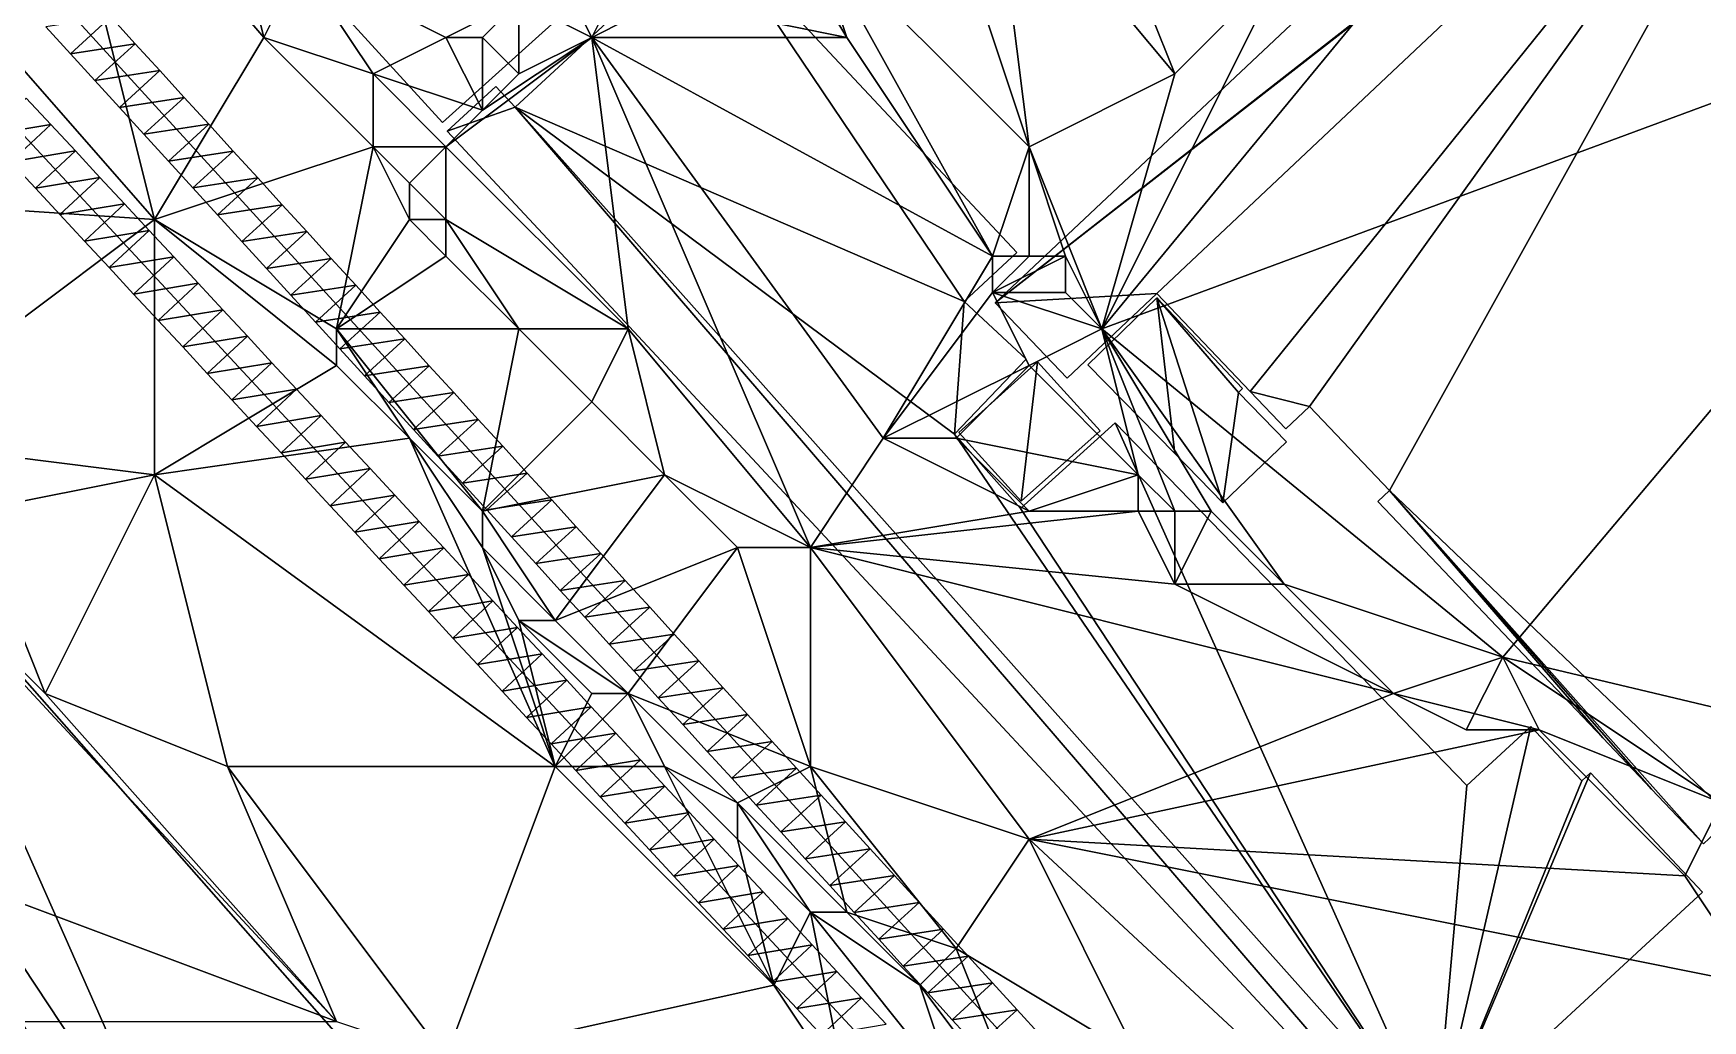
# Model space of a CAD drawing. Header units: metres. Extents: x -1103 to 901, y -902 to 905.
# Drawn here: x -576.6 to -485, y 490 to 544.2 of the extents above; entities that cross this region are included whole.
import ezdxf

# ---------------------------------------------------------------- set-up
doc = ezdxf.new("R2010")
doc.units = ezdxf.units.M
for name, color, linetype in [('OSM_BUILDING_FOOTPRINTS', 7, 'CONTINUOUS'), ('OSM_BUILDING_ROOFS', 1, 'CONTINUOUS'), ('OSM_BUILDING_WALLS', 8, 'CONTINUOUS'), ('OSM_ROAD_AXES', 2, 'CONTINUOUS'), ('OSM_ROAD_SURFACE', 9, 'CONTINUOUS'), ('OSM_TERRAIN', 3, 'CONTINUOUS')]:
    doc.layers.add(name, color=color, linetype=linetype)

msp = doc.modelspace()

# ---------------------------------------------------------------- linework, layer by layer
at = {"layer": 'OSM_BUILDING_FOOTPRINTS'}
for points in [[(-552.515, 597.835, 9.046), (-546.203, 590.923, 9.046), (-569.262, 570.121, 9.046), (-566.664, 567.268, 9.046), (-565.061, 568.717, 9.046), (-559.645, 562.789, 9.046), (-560.949, 561.606, 9.046), (-546.734, 546.057, 9.046), (-554.195, 539.333, 9.046), (-582.747, 570.574, 9.046), (-552.515, 597.835, 9.046)], [(-491.707, 472.095, 7.636), (-553.93, 538.847, 7.636), (-551.266, 541.313, 7.636), (-550.204, 540.174, 7.636), (-539.449, 550.116, 7.636), (-522.669, 532.189, 7.636), (-525.565, 529.502, 7.636), (-522.161, 526.35, 7.636), (-526.096, 522.236, 7.636), (-522.459, 518.155, 7.636), (-517.264, 522.845, 7.636), (-497.964, 502.95, 7.636), (-494.46, 506.19, 7.636), (-491.663, 503.204, 7.636), (-491.177, 503.646, 7.636), (-485.042, 497.099, 7.636), (-499.688, 483.563, 7.636), (-498.969, 482.789, 7.636), (-497.886, 483.784, 7.636), (-489.154, 474.451, 7.636), (-491.707, 472.095, 7.636)], [(-518.778, 526.029, 7.192), (-514.987, 529.701, 7.192), (-510.278, 524.725, 7.192), (-510.499, 524.514, 7.192), (-507.868, 521.816, 7.192), (-511.361, 518.454, 7.192), (-513.992, 521.164, 7.192), (-518.778, 526.029, 7.192)], [(-525.853, 522.325, 8.039), (-521.531, 526.195, 8.039), (-518.093, 522.413, 8.039), (-522.426, 518.543, 8.039), (-525.853, 522.325, 8.039)], [(-590.595, 513.245, 13.005), (-585.223, 517.923, 13.005), (-554.758, 483.364, 13.005), (-567.039, 472.691, 13.005), (-570.786, 476.938, 13.005), (-568.122, 479.261, 13.005), (-576.755, 489.048, 13.005), (-579.32, 486.825, 13.005), (-585.72, 494.09, 13.005), (-597.282, 507.195, 13.005), (-595.436, 508.81, 13.005), (-597.36, 510.988, 13.005), (-592.397, 515.302, 13.005), (-590.595, 513.245, 13.005)]]:
    msp.add_polyline3d(points, close=True, dxfattribs=at)
msp.add_polyline3d([(-484.975, 499.754, 6.58), (-487.827, 502.751, 6.58), (-490.502, 505.56, 6.58), (-502.861, 518.532, 6.58), (-502.22, 519.14, 6.58), (-506.608, 523.74, 6.58), (-507.901, 522.513, 6.58), (-509.858, 524.57, 6.58), (-514.976, 529.944, 6.58), (-519.906, 525.3, 6.58), (-523.852, 529.436, 6.58), (-478.808, 571.792, 6.58)], dxfattribs=at)
at = {"layer": 'OSM_BUILDING_ROOFS'}
for points in [[(-474.917, 567.7, 11.78), (-478.808, 571.792, 11.78), (-523.852, 529.436, 11.78)], [(-582.747, 570.574, 20.646), (-554.195, 539.333, 20.646), (-546.734, 546.057, 20.646)], [(-475.602, 567.059, 11.78), (-474.917, 567.7, 11.78), (-523.852, 529.436, 11.78)], [(-475.602, 567.059, 11.78), (-523.852, 529.436, 11.78), (-514.976, 529.944, 11.78)], [(-475.602, 567.059, 11.78), (-514.976, 529.944, 11.78), (-509.858, 524.57, 11.78)], [(-475.602, 567.059, 11.78), (-509.858, 524.57, 11.78), (-506.608, 523.74, 11.78)], [(-475.602, 567.059, 11.78), (-506.608, 523.74, 11.78), (-502.22, 519.14, 11.78)], [(-475.602, 567.059, 11.78), (-502.22, 519.14, 11.78), (-483.417, 501.213, 11.78)], [(-525.565, 529.502, 19.236), (-539.449, 550.116, 19.236), (-550.204, 540.174, 19.236)], [(-525.565, 529.502, 19.236), (-522.669, 532.189, 19.236), (-539.449, 550.116, 19.236)], [(-550.204, 540.174, 19.236), (-551.266, 541.313, 19.236), (-553.93, 538.847, 19.236)], [(-550.204, 540.174, 19.236), (-553.93, 538.847, 19.236), (-491.707, 472.095, 19.236)], [(-550.204, 540.174, 19.236), (-491.707, 472.095, 19.236), (-499.688, 483.563, 19.236)], [(-550.204, 540.174, 19.236), (-499.688, 483.563, 19.236), (-526.096, 522.236, 19.236)], [(-550.204, 540.174, 19.236), (-526.096, 522.236, 19.236), (-525.565, 529.502, 19.236)], [(-523.852, 529.436, 11.78), (-519.906, 525.3, 11.78), (-514.976, 529.944, 11.78)], [(-514.987, 529.701, 17.192), (-518.778, 526.029, 17.192), (-513.992, 521.164, 17.192)], [(-514.987, 529.701, 17.192), (-513.992, 521.164, 17.192), (-511.361, 518.454, 17.192)], [(-510.499, 524.514, 17.192), (-510.278, 524.725, 17.192), (-514.987, 529.701, 17.192)], [(-510.499, 524.514, 17.192), (-514.987, 529.701, 17.192), (-511.361, 518.454, 17.192)], [(-526.096, 522.236, 19.236), (-522.161, 526.35, 19.236), (-525.565, 529.502, 19.236)], [(-521.531, 526.195, 18.039), (-525.853, 522.325, 18.039), (-522.426, 518.543, 18.039)], [(-521.531, 526.195, 18.039), (-522.426, 518.543, 18.039), (-518.093, 522.413, 18.039)], [(-511.361, 518.454, 17.192), (-507.868, 521.816, 17.192), (-510.499, 524.514, 17.192)], [(-509.858, 524.57, 11.78), (-507.901, 522.513, 11.78), (-506.608, 523.74, 11.78)], [(-499.688, 483.563, 19.236), (-522.459, 518.155, 19.236), (-526.096, 522.236, 19.236)], [(-499.688, 483.563, 19.236), (-517.264, 522.845, 19.236), (-522.459, 518.155, 19.236)], [(-499.688, 483.563, 19.236), (-497.964, 502.95, 19.236), (-517.264, 522.845, 19.236)], [(-502.22, 519.14, 11.78), (-502.861, 518.532, 11.78), (-490.502, 505.56, 11.78)], [(-502.22, 519.14, 11.78), (-490.502, 505.56, 11.78), (-487.827, 502.751, 11.78)], [(-502.22, 519.14, 11.78), (-487.827, 502.751, 11.78), (-484.975, 499.754, 11.78)], [(-502.22, 519.14, 11.78), (-484.975, 499.754, 11.78), (-483.417, 501.213, 11.78)], [(-568.122, 479.261, 27.805), (-585.223, 517.923, 27.805), (-590.595, 513.245, 27.805)], [(-568.122, 479.261, 27.805), (-554.758, 483.364, 27.805), (-585.223, 517.923, 27.805)], [(-590.595, 513.245, 27.805), (-576.755, 489.048, 27.805), (-568.122, 479.261, 27.805)], [(-499.688, 483.563, 19.236), (-491.663, 503.204, 19.236), (-494.46, 506.19, 19.236)], [(-499.688, 483.563, 19.236), (-494.46, 506.19, 19.236), (-497.964, 502.95, 19.236)], [(-499.688, 483.563, 19.236), (-485.042, 497.099, 19.236), (-491.177, 503.646, 19.236)], [(-499.688, 483.563, 19.236), (-491.177, 503.646, 19.236), (-491.663, 503.204, 19.236)]]:
    msp.add_3dface(points, dxfattribs=at)
at = {"layer": 'OSM_BUILDING_WALLS'}
for points in [[(-478.808, 571.792, 6.58), (-523.852, 529.436, 6.58), (-523.852, 529.436, 11.78)], [(-478.808, 571.792, 6.58), (-523.852, 529.436, 11.78), (-478.808, 571.792, 11.78)], [(-582.747, 570.574, 9.046), (-554.195, 539.333, 9.046), (-554.195, 539.333, 20.646)], [(-582.747, 570.574, 9.046), (-554.195, 539.333, 20.646), (-582.747, 570.574, 20.646)], [(-539.449, 550.116, 7.636), (-550.204, 540.174, 7.636), (-550.204, 540.174, 19.236)], [(-539.449, 550.116, 7.636), (-550.204, 540.174, 19.236), (-539.449, 550.116, 19.236)], [(-522.669, 532.189, 7.636), (-539.449, 550.116, 7.636), (-539.449, 550.116, 19.236)], [(-522.669, 532.189, 7.636), (-539.449, 550.116, 19.236), (-522.669, 532.189, 19.236)], [(-554.195, 539.333, 9.046), (-546.734, 546.057, 9.046), (-546.734, 546.057, 20.646)], [(-554.195, 539.333, 9.046), (-546.734, 546.057, 20.646), (-554.195, 539.333, 20.646)], [(-551.266, 541.313, 7.636), (-553.93, 538.847, 7.636), (-553.93, 538.847, 19.236)], [(-551.266, 541.313, 7.636), (-553.93, 538.847, 19.236), (-551.266, 541.313, 19.236)], [(-550.204, 540.174, 7.636), (-551.266, 541.313, 7.636), (-551.266, 541.313, 19.236)], [(-550.204, 540.174, 7.636), (-551.266, 541.313, 19.236), (-550.204, 540.174, 19.236)], [(-553.93, 538.847, 7.636), (-491.707, 472.095, 7.636), (-491.707, 472.095, 19.236)], [(-553.93, 538.847, 7.636), (-491.707, 472.095, 19.236), (-553.93, 538.847, 19.236)], [(-525.565, 529.502, 7.636), (-522.669, 532.189, 7.636), (-522.669, 532.189, 19.236)], [(-525.565, 529.502, 7.636), (-522.669, 532.189, 19.236), (-525.565, 529.502, 19.236)], [(-519.906, 525.3, 6.58), (-514.976, 529.944, 6.58), (-514.976, 529.944, 11.78)], [(-519.906, 525.3, 6.58), (-514.976, 529.944, 11.78), (-519.906, 525.3, 11.78)], [(-514.987, 529.701, 7.192), (-518.778, 526.029, 7.192), (-518.778, 526.029, 17.192)], [(-514.987, 529.701, 7.192), (-518.778, 526.029, 17.192), (-514.987, 529.701, 17.192)], [(-510.278, 524.725, 7.192), (-514.987, 529.701, 7.192), (-514.987, 529.701, 17.192)], [(-510.278, 524.725, 7.192), (-514.987, 529.701, 17.192), (-510.278, 524.725, 17.192)], [(-514.976, 529.944, 6.58), (-509.858, 524.57, 6.58), (-509.858, 524.57, 11.78)], [(-514.976, 529.944, 6.58), (-509.858, 524.57, 11.78), (-514.976, 529.944, 11.78)], [(-522.161, 526.35, 7.636), (-525.565, 529.502, 7.636), (-525.565, 529.502, 19.236)], [(-522.161, 526.35, 7.636), (-525.565, 529.502, 19.236), (-522.161, 526.35, 19.236)], [(-523.852, 529.436, 6.58), (-519.906, 525.3, 6.58), (-519.906, 525.3, 11.78)], [(-523.852, 529.436, 6.58), (-519.906, 525.3, 11.78), (-523.852, 529.436, 11.78)], [(-526.096, 522.236, 7.636), (-522.161, 526.35, 7.636), (-522.161, 526.35, 19.236)], [(-526.096, 522.236, 7.636), (-522.161, 526.35, 19.236), (-526.096, 522.236, 19.236)], [(-521.531, 526.195, 8.039), (-525.853, 522.325, 8.039), (-525.853, 522.325, 18.039)], [(-521.531, 526.195, 8.039), (-525.853, 522.325, 18.039), (-521.531, 526.195, 18.039)], [(-518.093, 522.413, 8.039), (-521.531, 526.195, 8.039), (-521.531, 526.195, 18.039)], [(-518.093, 522.413, 8.039), (-521.531, 526.195, 18.039), (-518.093, 522.413, 18.039)], [(-518.778, 526.029, 7.192), (-513.992, 521.164, 7.192), (-513.992, 521.164, 17.192)], [(-518.778, 526.029, 7.192), (-513.992, 521.164, 17.192), (-518.778, 526.029, 17.192)], [(-510.499, 524.514, 7.192), (-510.278, 524.725, 7.192), (-510.278, 524.725, 17.192)], [(-510.499, 524.514, 7.192), (-510.278, 524.725, 17.192), (-510.499, 524.514, 17.192)], [(-507.868, 521.816, 7.192), (-510.499, 524.514, 7.192), (-510.499, 524.514, 17.192)], [(-507.868, 521.816, 7.192), (-510.499, 524.514, 17.192), (-507.868, 521.816, 17.192)], [(-509.858, 524.57, 6.58), (-507.901, 522.513, 6.58), (-507.901, 522.513, 11.78)], [(-509.858, 524.57, 6.58), (-507.901, 522.513, 11.78), (-509.858, 524.57, 11.78)], [(-507.901, 522.513, 6.58), (-506.608, 523.74, 6.58), (-506.608, 523.74, 11.78)], [(-507.901, 522.513, 6.58), (-506.608, 523.74, 11.78), (-507.901, 522.513, 11.78)], [(-506.608, 523.74, 6.58), (-502.22, 519.14, 6.58), (-502.22, 519.14, 11.78)], [(-506.608, 523.74, 6.58), (-502.22, 519.14, 11.78), (-506.608, 523.74, 11.78)], [(-522.459, 518.155, 7.636), (-526.096, 522.236, 7.636), (-526.096, 522.236, 19.236)], [(-522.459, 518.155, 7.636), (-526.096, 522.236, 19.236), (-522.459, 518.155, 19.236)], [(-525.853, 522.325, 8.039), (-522.426, 518.543, 8.039), (-522.426, 518.543, 18.039)], [(-525.853, 522.325, 8.039), (-522.426, 518.543, 18.039), (-525.853, 522.325, 18.039)], [(-517.264, 522.845, 7.636), (-522.459, 518.155, 7.636), (-522.459, 518.155, 19.236)], [(-517.264, 522.845, 7.636), (-522.459, 518.155, 19.236), (-517.264, 522.845, 19.236)], [(-522.426, 518.543, 8.039), (-518.093, 522.413, 8.039), (-518.093, 522.413, 18.039)], [(-522.426, 518.543, 8.039), (-518.093, 522.413, 18.039), (-522.426, 518.543, 18.039)], [(-497.964, 502.95, 7.636), (-517.264, 522.845, 7.636), (-517.264, 522.845, 19.236)], [(-497.964, 502.95, 7.636), (-517.264, 522.845, 19.236), (-497.964, 502.95, 19.236)], [(-511.361, 518.454, 7.192), (-507.868, 521.816, 7.192), (-507.868, 521.816, 17.192)], [(-511.361, 518.454, 7.192), (-507.868, 521.816, 17.192), (-511.361, 518.454, 17.192)], [(-513.992, 521.164, 7.192), (-511.361, 518.454, 7.192), (-511.361, 518.454, 17.192)], [(-513.992, 521.164, 7.192), (-511.361, 518.454, 17.192), (-513.992, 521.164, 17.192)], [(-502.22, 519.14, 6.58), (-502.861, 518.532, 6.58), (-502.861, 518.532, 11.78)], [(-502.22, 519.14, 6.58), (-502.861, 518.532, 11.78), (-502.22, 519.14, 11.78)], [(-554.758, 483.364, 13.005), (-585.223, 517.923, 13.005), (-585.223, 517.923, 27.805)], [(-554.758, 483.364, 13.005), (-585.223, 517.923, 27.805), (-554.758, 483.364, 27.805)], [(-502.861, 518.532, 6.58), (-490.502, 505.56, 6.58), (-490.502, 505.56, 11.78)], [(-502.861, 518.532, 6.58), (-490.502, 505.56, 11.78), (-502.861, 518.532, 11.78)], [(-494.46, 506.19, 7.636), (-497.964, 502.95, 7.636), (-497.964, 502.95, 19.236)], [(-494.46, 506.19, 7.636), (-497.964, 502.95, 19.236), (-494.46, 506.19, 19.236)], [(-491.663, 503.204, 7.636), (-494.46, 506.19, 7.636), (-494.46, 506.19, 19.236)], [(-491.663, 503.204, 7.636), (-494.46, 506.19, 19.236), (-491.663, 503.204, 19.236)], [(-490.502, 505.56, 6.58), (-487.827, 502.751, 6.58), (-487.827, 502.751, 11.78)], [(-490.502, 505.56, 6.58), (-487.827, 502.751, 11.78), (-490.502, 505.56, 11.78)], [(-491.177, 503.646, 7.636), (-491.663, 503.204, 7.636), (-491.663, 503.204, 19.236)], [(-491.177, 503.646, 7.636), (-491.663, 503.204, 19.236), (-491.177, 503.646, 19.236)], [(-485.042, 497.099, 7.636), (-491.177, 503.646, 7.636), (-491.177, 503.646, 19.236)], [(-485.042, 497.099, 7.636), (-491.177, 503.646, 19.236), (-485.042, 497.099, 19.236)], [(-487.827, 502.751, 6.58), (-484.975, 499.754, 6.58), (-484.975, 499.754, 11.78)], [(-487.827, 502.751, 6.58), (-484.975, 499.754, 11.78), (-487.827, 502.751, 11.78)], [(-499.688, 483.563, 7.636), (-485.042, 497.099, 7.636), (-485.042, 497.099, 19.236)], [(-499.688, 483.563, 7.636), (-485.042, 497.099, 19.236), (-499.688, 483.563, 19.236)]]:
    msp.add_3dface(points, dxfattribs=at)
at = {"layer": 'OSM_ROAD_AXES'}
for points in [[(-838.648, 834.494, 15.4), (-831.551, 826.731, 15.381), (-825.228, 819.797, 14.907), (-811.068, 804.292, 14.83), (-764.928, 753.786, 13.168), (-675.103, 655.385, 11.211), (-644.461, 622.208, 8.88), (-643.19, 620.439, 8.946), (-597.703, 570.619, 12.345), (-502.252, 466.079, 12.351), (-457.418, 416.977, 14.011), (-369.163, 320.322, 16.335), (-349.653, 307.45, 14.764)], [(-361.437, 301.467, 13.838), (-370.103, 315.434, 15.982), (-462.193, 414.766, 14.188), (-601.052, 564.337, 12.663), (-622.199, 587.24, 10.487), (-643.654, 610.475, 9.174), (-645.611, 612.908, 9.08), (-707.867, 679.725, 14.044), (-807.818, 787.328, 14.131), (-831.396, 812.951, 14.445), (-838.526, 820.648, 14.021)]]:
    msp.add_polyline3d(points, dxfattribs=at)
at = {"layer": 'OSM_ROAD_SURFACE'}
for points in [[(-575.956, 544.576, 13.658), (-574.612, 543.104, 13.697), (-572.397, 545.127, 13.562)], [(-574.612, 543.104, 13.697), (-571.052, 543.655, 13.622), (-572.397, 545.127, 13.562)], [(-574.612, 543.104, 13.697), (-573.268, 541.632, 13.735), (-571.052, 543.655, 13.622)], [(-573.268, 541.632, 13.735), (-569.708, 542.182, 13.683), (-571.052, 543.655, 13.622)], [(-573.268, 541.632, 13.735), (-571.923, 540.159, 13.773), (-569.708, 542.182, 13.683)], [(-571.923, 540.159, 13.773), (-568.363, 540.71, 13.743), (-569.708, 542.182, 13.683)], [(-575.686, 539.219, 13.883), (-577.034, 540.671, 13.844), (-579.233, 538.63, 13.922)], [(-571.923, 540.159, 13.773), (-570.579, 538.687, 13.825), (-568.363, 540.71, 13.743)], [(-570.579, 538.687, 13.825), (-567.019, 539.237, 13.804), (-568.363, 540.71, 13.743)], [(-575.686, 539.219, 13.883), (-579.233, 538.63, 13.922), (-577.885, 537.178, 13.96)], [(-574.338, 537.767, 13.921), (-575.686, 539.219, 13.883), (-577.885, 537.178, 13.96)], [(-570.579, 538.687, 13.825), (-569.235, 537.215, 13.886), (-567.019, 539.237, 13.804)], [(-569.235, 537.215, 13.886), (-565.675, 537.765, 13.76), (-567.019, 539.237, 13.804)], [(-574.338, 537.767, 13.921), (-577.885, 537.178, 13.96), (-576.537, 535.726, 13.999)], [(-572.99, 536.315, 13.96), (-574.338, 537.767, 13.921), (-576.537, 535.726, 13.999)], [(-569.235, 537.215, 13.886), (-567.89, 535.742, 13.893), (-565.675, 537.765, 13.76)], [(-567.89, 535.742, 13.893), (-564.33, 536.293, 13.708), (-565.675, 537.765, 13.76)], [(-572.99, 536.315, 13.96), (-576.537, 535.726, 13.999), (-575.189, 534.273, 14.036)], [(-571.642, 534.862, 13.998), (-572.99, 536.315, 13.96), (-575.189, 534.273, 14.036)], [(-567.89, 535.742, 13.893), (-566.546, 534.27, 13.838), (-564.33, 536.293, 13.708)], [(-566.546, 534.27, 13.838), (-562.986, 534.82, 13.651), (-564.33, 536.293, 13.708)], [(-571.642, 534.862, 13.998), (-575.189, 534.273, 14.036), (-573.84, 532.821, 14.043)], [(-570.294, 533.41, 14.022), (-571.642, 534.862, 13.998), (-573.84, 532.821, 14.043)], [(-566.546, 534.27, 13.838), (-565.201, 532.797, 13.779), (-562.986, 534.82, 13.651)], [(-565.201, 532.797, 13.779), (-561.642, 533.348, 13.593), (-562.986, 534.82, 13.651)], [(-570.294, 533.41, 14.022), (-573.84, 532.821, 14.043), (-572.492, 531.369, 14.048)], [(-568.946, 531.958, 13.967), (-570.294, 533.41, 14.022), (-572.492, 531.369, 14.048)], [(-565.201, 532.797, 13.779), (-563.857, 531.325, 13.721), (-561.642, 533.348, 13.593)], [(-563.857, 531.325, 13.721), (-560.297, 531.875, 13.535), (-561.642, 533.348, 13.593)], [(-568.946, 531.958, 13.967), (-572.492, 531.369, 14.048), (-571.144, 529.917, 14.049)], [(-567.597, 530.506, 13.897), (-568.946, 531.958, 13.967), (-571.144, 529.917, 14.049)], [(-563.857, 531.325, 13.721), (-562.513, 529.853, 13.663), (-560.297, 531.875, 13.535)], [(-562.513, 529.853, 13.663), (-558.953, 530.403, 13.483), (-560.297, 531.875, 13.535)], [(-567.597, 530.506, 13.897), (-571.144, 529.917, 14.049), (-569.796, 528.465, 14.039)], [(-566.249, 529.054, 13.827), (-567.597, 530.506, 13.897), (-569.796, 528.465, 14.039)], [(-562.513, 529.853, 13.663), (-561.168, 528.38, 13.591), (-558.953, 530.403, 13.483)], [(-561.168, 528.38, 13.591), (-557.608, 528.931, 13.413), (-558.953, 530.403, 13.483)], [(-566.249, 529.054, 13.827), (-569.796, 528.465, 14.039), (-568.448, 527.013, 13.969)], [(-564.901, 527.602, 13.757), (-566.249, 529.054, 13.827), (-568.448, 527.013, 13.969)], [(-561.168, 528.38, 13.591), (-559.824, 526.908, 13.507), (-557.608, 528.931, 13.413)], [(-559.824, 526.908, 13.507), (-556.264, 527.458, 13.32), (-557.608, 528.931, 13.413)], [(-564.901, 527.602, 13.757), (-568.448, 527.013, 13.969), (-567.1, 525.561, 13.899)], [(-563.553, 526.149, 13.687), (-564.901, 527.602, 13.757), (-567.1, 525.561, 13.899)], [(-559.824, 526.908, 13.507), (-558.479, 525.435, 13.431), (-556.264, 527.458, 13.32)], [(-558.479, 525.435, 13.431), (-554.92, 525.986, 13.229), (-556.264, 527.458, 13.32)], [(-563.553, 526.149, 13.687), (-567.1, 525.561, 13.899), (-565.752, 524.108, 13.829)], [(-562.205, 524.697, 13.617), (-563.553, 526.149, 13.687), (-565.752, 524.108, 13.829)], [(-558.479, 525.435, 13.431), (-557.135, 523.963, 13.348), (-554.92, 525.986, 13.229)], [(-557.135, 523.963, 13.348), (-553.575, 524.513, 13.138), (-554.92, 525.986, 13.229)], [(-562.205, 524.697, 13.617), (-565.752, 524.108, 13.829), (-564.403, 522.656, 13.758)], [(-560.857, 523.245, 13.546), (-562.205, 524.697, 13.617), (-564.403, 522.656, 13.758)], [(-557.135, 523.963, 13.348), (-555.791, 522.491, 13.257), (-553.575, 524.513, 13.138)], [(-555.791, 522.491, 13.257), (-552.231, 523.041, 13.048), (-553.575, 524.513, 13.138)], [(-560.857, 523.245, 13.546), (-564.403, 522.656, 13.758), (-563.055, 521.204, 13.687)], [(-559.509, 521.793, 13.475), (-560.857, 523.245, 13.546), (-563.055, 521.204, 13.687)], [(-555.791, 522.491, 13.257), (-554.446, 521.018, 13.167), (-552.231, 523.041, 13.048)], [(-554.446, 521.018, 13.167), (-550.887, 521.569, 12.947), (-552.231, 523.041, 13.048)], [(-559.509, 521.793, 13.475), (-563.055, 521.204, 13.687), (-561.707, 519.752, 13.599)], [(-558.16, 520.341, 13.387), (-559.509, 521.793, 13.475), (-561.707, 519.752, 13.599)], [(-554.446, 521.018, 13.167), (-553.102, 519.546, 13.076), (-550.887, 521.569, 12.947)], [(-553.102, 519.546, 13.076), (-549.542, 520.096, 12.815), (-550.887, 521.569, 12.947)], [(-558.16, 520.341, 13.387), (-561.707, 519.752, 13.599), (-560.359, 518.3, 13.508)], [(-556.812, 518.889, 13.296), (-558.16, 520.341, 13.387), (-560.359, 518.3, 13.508)], [(-553.102, 519.546, 13.076), (-551.758, 518.073, 12.979), (-549.542, 520.096, 12.815)], [(-551.758, 518.073, 12.979), (-548.198, 518.624, 12.673), (-549.542, 520.096, 12.815)], [(-556.812, 518.889, 13.296), (-560.359, 518.3, 13.508), (-559.011, 516.848, 13.416)], [(-555.464, 517.437, 13.205), (-556.812, 518.889, 13.296), (-559.011, 516.848, 13.416)], [(-551.758, 518.073, 12.979), (-550.413, 516.601, 12.86), (-548.198, 518.624, 12.673)], [(-550.413, 516.601, 12.86), (-546.853, 517.152, 12.555), (-548.198, 518.624, 12.673)], [(-555.464, 517.437, 13.205), (-559.011, 516.848, 13.416), (-557.663, 515.395, 13.325)], [(-554.116, 515.984, 13.114), (-555.464, 517.437, 13.205), (-557.663, 515.395, 13.325)], [(-550.413, 516.601, 12.86), (-549.069, 515.129, 12.742), (-546.853, 517.152, 12.555)], [(-549.069, 515.129, 12.742), (-545.509, 515.679, 12.437), (-546.853, 517.152, 12.555)], [(-554.116, 515.984, 13.114), (-557.663, 515.395, 13.325), (-556.314, 513.943, 13.234)], [(-552.768, 514.532, 13.023), (-554.116, 515.984, 13.114), (-556.314, 513.943, 13.234)], [(-549.069, 515.129, 12.742), (-547.724, 513.656, 12.624), (-545.509, 515.679, 12.437)], [(-547.724, 513.656, 12.624), (-544.165, 514.207, 12.292), (-545.509, 515.679, 12.437)], [(-552.768, 514.532, 13.023), (-556.314, 513.943, 13.234), (-554.966, 512.491, 13.143)], [(-551.42, 513.08, 13.036), (-552.768, 514.532, 13.023), (-554.966, 512.491, 13.143)], [(-547.724, 513.656, 12.624), (-546.38, 512.184, 12.489), (-544.165, 514.207, 12.292)], [(-546.38, 512.184, 12.489), (-542.82, 512.734, 12.148), (-544.165, 514.207, 12.292)], [(-551.42, 513.08, 13.036), (-554.966, 512.491, 13.143), (-553.618, 511.039, 13.052)], [(-550.071, 511.628, 13.033), (-551.42, 513.08, 13.036), (-553.618, 511.039, 13.052)], [(-546.38, 512.184, 12.489), (-545.036, 510.712, 12.347), (-542.82, 512.734, 12.148)], [(-545.036, 510.712, 12.347), (-541.476, 511.262, 12.008), (-542.82, 512.734, 12.148)], [(-550.071, 511.628, 13.033), (-553.618, 511.039, 13.052), (-552.27, 509.587, 12.961)], [(-548.723, 510.176, 12.924), (-550.071, 511.628, 13.033), (-552.27, 509.587, 12.961)], [(-545.036, 510.712, 12.347), (-543.691, 509.239, 12.205), (-541.476, 511.262, 12.008)], [(-543.691, 509.239, 12.205), (-540.131, 509.79, 11.92), (-541.476, 511.262, 12.008)], [(-548.723, 510.176, 12.924), (-552.27, 509.587, 12.961), (-550.922, 508.135, 12.87)], [(-547.375, 508.724, 12.799), (-548.723, 510.176, 12.924), (-550.922, 508.135, 12.87)], [(-543.691, 509.239, 12.205), (-542.347, 507.767, 12.103), (-540.131, 509.79, 11.92)], [(-542.347, 507.767, 12.103), (-538.787, 508.317, 11.831), (-540.131, 509.79, 11.92)], [(-547.375, 508.724, 12.799), (-550.922, 508.135, 12.87), (-549.574, 506.683, 12.779)], [(-546.027, 507.272, 12.612), (-547.375, 508.724, 12.799), (-549.574, 506.683, 12.779)], [(-542.347, 507.767, 12.103), (-541.003, 506.294, 11.991), (-538.787, 508.317, 11.831)], [(-541.003, 506.294, 11.991), (-537.443, 506.845, 11.743), (-538.787, 508.317, 11.831)], [(-546.027, 507.272, 12.612), (-549.574, 506.683, 12.779), (-548.226, 505.23, 12.722)], [(-544.679, 505.819, 12.384), (-546.027, 507.272, 12.612), (-548.226, 505.23, 12.722)], [(-541.003, 506.294, 11.991), (-539.658, 504.822, 11.858), (-537.443, 506.845, 11.743)], [(-539.658, 504.822, 11.858), (-536.098, 505.372, 11.654), (-537.443, 506.845, 11.743)], [(-544.679, 505.819, 12.384), (-548.226, 505.23, 12.722), (-546.877, 503.778, 12.603)], [(-543.331, 504.367, 12.391), (-544.679, 505.819, 12.384), (-546.877, 503.778, 12.603)], [(-539.658, 504.822, 11.858), (-538.314, 503.35, 11.725), (-536.098, 505.372, 11.654)], [(-538.314, 503.35, 11.725), (-534.754, 503.9, 11.547), (-536.098, 505.372, 11.654)], [(-543.331, 504.367, 12.391), (-546.877, 503.778, 12.603), (-545.529, 502.326, 12.516)], [(-541.983, 502.915, 12.329), (-543.331, 504.367, 12.391), (-545.529, 502.326, 12.516)], [(-538.314, 503.35, 11.725), (-536.969, 501.877, 11.611), (-534.754, 503.9, 11.547)], [(-536.969, 501.877, 11.611), (-533.41, 502.428, 11.476), (-534.754, 503.9, 11.547)], [(-541.983, 502.915, 12.329), (-545.529, 502.326, 12.516), (-544.181, 500.874, 12.43)], [(-540.634, 501.463, 12.24), (-541.983, 502.915, 12.329), (-544.181, 500.874, 12.43)], [(-536.969, 501.877, 11.611), (-535.625, 500.405, 11.54), (-533.41, 502.428, 11.476)], [(-535.625, 500.405, 11.54), (-532.065, 500.955, 11.446), (-533.41, 502.428, 11.476)], [(-540.634, 501.463, 12.24), (-544.181, 500.874, 12.43), (-542.833, 499.422, 12.343)], [(-539.286, 500.011, 12.141), (-540.634, 501.463, 12.24), (-542.833, 499.422, 12.343)], [(-535.625, 500.405, 11.54), (-534.281, 498.932, 11.469), (-532.065, 500.955, 11.446)], [(-534.281, 498.932, 11.469), (-530.721, 499.483, 11.415), (-532.065, 500.955, 11.446)], [(-539.286, 500.011, 12.141), (-542.833, 499.422, 12.343), (-541.485, 497.97, 12.257)], [(-537.938, 498.559, 12.043), (-539.286, 500.011, 12.141), (-541.485, 497.97, 12.257)], [(-534.281, 498.932, 11.469), (-532.936, 497.46, 11.399), (-530.721, 499.483, 11.415)], [(-532.936, 497.46, 11.399), (-529.376, 498.01, 11.385), (-530.721, 499.483, 11.415)], [(-537.938, 498.559, 12.043), (-541.485, 497.97, 12.257), (-540.137, 496.518, 12.17)], [(-536.59, 497.106, 11.961), (-537.938, 498.559, 12.043), (-540.137, 496.518, 12.17)], [(-532.936, 497.46, 11.399), (-531.592, 495.988, 11.345), (-529.376, 498.01, 11.385)], [(-531.592, 495.988, 11.345), (-528.032, 496.538, 11.354), (-529.376, 498.01, 11.385)], [(-536.59, 497.106, 11.961), (-540.137, 496.518, 12.17), (-538.789, 495.065, 12.084)], [(-535.242, 495.654, 11.887), (-536.59, 497.106, 11.961), (-538.789, 495.065, 12.084)], [(-535.242, 495.654, 11.887), (-538.789, 495.065, 12.084), (-537.44, 493.613, 11.997)], [(-533.894, 494.202, 11.841), (-535.242, 495.654, 11.887), (-537.44, 493.613, 11.997)], [(-531.592, 495.988, 11.345), (-530.248, 494.515, 11.328), (-528.032, 496.538, 11.354)], [(-530.248, 494.515, 11.328), (-526.688, 495.066, 11.31), (-528.032, 496.538, 11.354)], [(-530.248, 494.515, 11.328), (-528.903, 493.043, 11.313), (-526.688, 495.066, 11.31)], [(-528.903, 493.043, 11.313), (-525.343, 493.593, 11.282), (-526.688, 495.066, 11.31)], [(-533.894, 494.202, 11.841), (-537.44, 493.613, 11.997), (-536.092, 492.161, 11.911)], [(-532.545, 492.75, 11.832), (-533.894, 494.202, 11.841), (-536.092, 492.161, 11.911)], [(-528.903, 493.043, 11.313), (-527.559, 491.57, 11.311), (-525.343, 493.593, 11.282)], [(-527.559, 491.57, 11.311), (-523.999, 492.121, 11.262), (-525.343, 493.593, 11.282)], [(-532.545, 492.75, 11.832), (-536.092, 492.161, 11.911), (-534.744, 490.709, 11.889)], [(-531.197, 491.298, 11.825), (-532.545, 492.75, 11.832), (-534.744, 490.709, 11.889)], [(-527.559, 491.57, 11.311), (-526.214, 490.098, 11.337), (-523.999, 492.121, 11.262)], [(-526.214, 490.098, 11.337), (-522.655, 490.649, 11.242), (-523.999, 492.121, 11.262)], [(-531.197, 491.298, 11.825), (-534.744, 490.709, 11.889), (-533.396, 489.257, 11.873)], [(-529.849, 489.846, 11.818), (-531.197, 491.298, 11.825), (-533.396, 489.257, 11.873)], [(-526.214, 490.098, 11.337), (-524.87, 488.626, 11.363), (-522.655, 490.649, 11.242)], [(-524.87, 488.626, 11.363), (-521.31, 489.176, 11.223), (-522.655, 490.649, 11.242)]]:
    msp.add_3dface(points, dxfattribs=at)
at = {"layer": 'OSM_TERRAIN'}
for points in [[(-518, 528, 9.23), (-464, 548, 9.148), (-490, 562, 9.016)], [(-518, 528, 9.23), (-490, 562, 9.016), (-508, 548, 8.984)], [(-570, 534, 13.967), (-576, 558, 12.985), (-584, 550, 13.537)], [(-570, 534, 13.967), (-564, 544, 13.56), (-576, 558, 12.985)], [(-576, 558, 12.985), (-564, 544, 13.56), (-566, 552, 12.521)], [(-534, 550, 11.24), (-522, 538, 9.989), (-528, 556, 10.623)], [(-522, 538, 9.989), (-524, 554, 9.887), (-528, 556, 10.623)], [(-542, 546, 10.739), (-532, 544, 10.834), (-538, 554, 10.945)], [(-532, 544, 10.834), (-534, 550, 11.24), (-538, 554, 10.945)], [(-522, 538, 9.989), (-514, 542, 9.148), (-524, 554, 9.887)], [(-514, 542, 9.148), (-518, 552, 9.675), (-524, 554, 9.887)], [(-564, 544, 13.56), (-562, 548, 12.487), (-566, 552, 12.521)], [(-514, 542, 9.148), (-508, 548, 8.984), (-518, 552, 9.675)], [(-570, 534, 13.967), (-584, 550, 13.537), (-600, 536, 14.073)], [(-532, 544, 10.834), (-524, 532, 10.739), (-534, 550, 11.24)], [(-524, 532, 10.739), (-522, 538, 9.989), (-534, 550, 11.24)], [(-564, 544, 13.56), (-558, 542, 12.703), (-562, 548, 12.487)], [(-558, 542, 12.703), (-554, 544, 12.412), (-562, 548, 12.487)], [(-554, 544, 12.412), (-550, 546, 12.487), (-562, 548, 12.487)], [(-550, 546, 12.487), (-546, 544, 10.739), (-548, 548, 12.508)], [(-546, 544, 10.739), (-544, 548, 11.065), (-548, 548, 12.508)], [(-546, 544, 10.739), (-542, 546, 10.739), (-544, 548, 11.065)], [(-496, 510, 9.251), (-464, 548, 9.148), (-518, 528, 9.23)], [(-518, 528, 9.23), (-508, 548, 8.984), (-514, 542, 9.148)], [(-454, 500, 9.148), (-464, 548, 9.148), (-496, 510, 9.251)], [(-554, 544, 12.412), (-552, 544, 11.956), (-550, 546, 12.487)], [(-552, 544, 11.956), (-550, 542, 11.289), (-550, 546, 12.487)], [(-550, 542, 11.289), (-546, 544, 10.739), (-550, 546, 12.487)], [(-546, 544, 10.739), (-532, 544, 10.834), (-542, 546, 10.739)], [(-570, 534, 13.967), (-558, 538, 13.323), (-564, 544, 13.56)], [(-564, 544, 13.56), (-558, 538, 13.323), (-558, 542, 12.703)], [(-558, 542, 12.703), (-552, 540, 10.739), (-554, 544, 12.412)], [(-544, 528, 10.79), (-546, 544, 10.739), (-554, 538, 11.05)], [(-554, 538, 11.05), (-546, 544, 10.739), (-552, 540, 10.739)], [(-552, 540, 10.739), (-552, 544, 11.956), (-554, 544, 12.412)], [(-552, 540, 10.739), (-546, 544, 10.739), (-550, 542, 11.289)], [(-552, 540, 10.739), (-550, 542, 11.289), (-552, 544, 11.956)], [(-534, 516, 10.867), (-546, 544, 10.739), (-544, 528, 10.79)], [(-534, 516, 10.867), (-530, 522, 10.739), (-546, 544, 10.739)], [(-530, 522, 10.739), (-524, 532, 10.739), (-546, 544, 10.739)], [(-546, 544, 10.739), (-524, 532, 10.739), (-532, 544, 10.834)], [(-558, 538, 13.323), (-554, 538, 11.05), (-558, 542, 12.703)], [(-554, 538, 11.05), (-552, 540, 10.739), (-558, 542, 12.703)], [(-518, 528, 9.23), (-514, 542, 9.148), (-522, 538, 9.989)], [(-560, 528, 13.497), (-558, 538, 13.323), (-570, 534, 13.967)], [(-560, 528, 13.497), (-556, 534, 13.284), (-558, 538, 13.323)], [(-556, 534, 13.284), (-556, 536, 12.901), (-558, 538, 13.323)], [(-556, 536, 12.901), (-554, 538, 11.05), (-558, 538, 13.323)], [(-554, 534, 12.786), (-554, 538, 11.05), (-556, 536, 12.901)], [(-554, 534, 12.786), (-544, 528, 10.79), (-554, 538, 11.05)], [(-522, 532, 10.484), (-522, 538, 9.989), (-524, 532, 10.739)], [(-520, 532, 9.675), (-522, 538, 9.989), (-522, 532, 10.484)], [(-520, 532, 9.675), (-518, 528, 9.23), (-522, 538, 9.989)], [(-600, 536, 14.073), (-586, 522, 14.14), (-570, 534, 13.967)], [(-556, 534, 13.284), (-554, 534, 12.786), (-556, 536, 12.901)], [(-586, 522, 14.14), (-570, 520, 14.054), (-570, 534, 13.967)], [(-570, 520, 14.054), (-560, 526, 13.429), (-570, 534, 13.967)], [(-560, 526, 13.429), (-560, 528, 13.497), (-570, 534, 13.967)], [(-560, 528, 13.497), (-554, 532, 13.178), (-556, 534, 13.284)], [(-556, 534, 13.284), (-554, 532, 13.178), (-554, 534, 12.786)], [(-554, 532, 13.178), (-550, 528, 12.898), (-554, 534, 12.786)], [(-550, 528, 12.898), (-544, 528, 10.79), (-554, 534, 12.786)], [(-560, 528, 13.497), (-550, 528, 12.898), (-554, 532, 13.178)], [(-530, 522, 10.739), (-524, 530, 10.484), (-524, 532, 10.739)], [(-524, 530, 10.484), (-522, 532, 10.484), (-524, 532, 10.739)], [(-524, 530, 10.484), (-520, 530, 9.354), (-520, 532, 9.675)], [(-524, 530, 10.484), (-520, 532, 9.675), (-522, 532, 10.484)], [(-520, 530, 9.354), (-518, 528, 9.23), (-520, 532, 9.675)], [(-522, 526, 10.114), (-524, 530, 10.484), (-530, 522, 10.739)], [(-522, 526, 10.114), (-518, 528, 9.23), (-524, 530, 10.484)], [(-518, 528, 9.23), (-520, 530, 9.354), (-524, 530, 10.484)], [(-556, 522, 13.216), (-560, 528, 13.497), (-560, 526, 13.429)], [(-556, 522, 13.216), (-552, 518, 12.949), (-560, 528, 13.497)], [(-560, 528, 13.497), (-552, 518, 12.949), (-550, 528, 12.898)], [(-552, 518, 12.949), (-546, 524, 12.514), (-550, 528, 12.898)], [(-546, 524, 12.514), (-544, 528, 10.79), (-550, 528, 12.898)], [(-546, 524, 12.514), (-542, 520, 12.092), (-544, 528, 10.79)], [(-542, 520, 12.092), (-534, 516, 10.867), (-544, 528, 10.79)], [(-516, 520, 10.073), (-518, 528, 9.23), (-522, 526, 10.114)], [(-508, 514, 10.572), (-518, 528, 9.23), (-512, 518, 9.47)], [(-508, 514, 10.572), (-496, 510, 9.251), (-518, 528, 9.23)], [(-514, 518, 10.051), (-512, 518, 9.47), (-518, 528, 9.23)], [(-516, 520, 10.073), (-514, 518, 10.051), (-518, 528, 9.23)], [(-570, 520, 14.054), (-556, 522, 13.216), (-560, 526, 13.429)], [(-526, 522, 10.156), (-522, 526, 10.114), (-530, 522, 10.739)], [(-526, 522, 10.156), (-516, 520, 10.073), (-522, 526, 10.114)], [(-542, 520, 12.092), (-546, 524, 12.514), (-552, 518, 12.949)], [(-580, 518, 14.239), (-570, 520, 14.054), (-586, 522, 14.14)], [(-570, 520, 14.054), (-548, 504, 12.616), (-556, 522, 13.216)], [(-548, 504, 12.616), (-552, 516, 13.162), (-556, 522, 13.216)], [(-552, 516, 13.162), (-552, 518, 12.949), (-556, 522, 13.216)], [(-534, 516, 10.867), (-522, 518, 10.214), (-530, 522, 10.739)], [(-530, 522, 10.739), (-522, 518, 10.214), (-526, 522, 10.156)], [(-522, 518, 10.214), (-516, 520, 10.073), (-526, 522, 10.156)], [(-580, 518, 14.239), (-576, 508, 15.153), (-570, 520, 14.054)], [(-566, 504, 14.551), (-570, 520, 14.054), (-576, 508, 15.153)], [(-566, 504, 14.551), (-548, 504, 12.616), (-570, 520, 14.054)], [(-548, 512, 12.594), (-542, 520, 12.092), (-552, 518, 12.949)], [(-548, 512, 12.594), (-538, 516, 11.657), (-542, 520, 12.092)], [(-538, 516, 11.657), (-534, 516, 10.867), (-542, 520, 12.092)], [(-522, 518, 10.214), (-516, 518, 10.602), (-516, 520, 10.073)], [(-516, 518, 10.602), (-514, 518, 10.051), (-516, 520, 10.073)], [(-592, 502, 15.174), (-560, 490, 15.113), (-586, 518, 15.037)], [(-560, 490, 15.113), (-576, 508, 15.153), (-586, 518, 15.037)], [(-586, 518, 15.037), (-576, 508, 15.153), (-580, 518, 14.239)], [(-552, 516, 13.162), (-548, 512, 12.594), (-552, 518, 12.949)], [(-534, 516, 10.867), (-516, 518, 10.602), (-522, 518, 10.214)], [(-534, 516, 10.867), (-514, 514, 10.739), (-516, 518, 10.602)], [(-516, 518, 10.602), (-514, 514, 10.739), (-514, 518, 10.051)], [(-514, 514, 10.739), (-512, 518, 9.47), (-514, 518, 10.051)], [(-514, 514, 10.739), (-508, 514, 10.572), (-512, 518, 9.47)], [(-548, 504, 12.616), (-550, 512, 13.009), (-552, 516, 13.162)], [(-550, 512, 13.009), (-548, 512, 12.594), (-552, 516, 13.162)], [(-544, 508, 12.175), (-538, 516, 11.657), (-548, 512, 12.594)], [(-544, 508, 12.175), (-534, 504, 11.458), (-538, 516, 11.657)], [(-534, 504, 11.458), (-534, 516, 10.867), (-538, 516, 11.657)], [(-534, 504, 11.458), (-522, 500, 10.646), (-534, 516, 10.867)], [(-522, 500, 10.646), (-502, 508, 10.578), (-534, 516, 10.867)], [(-534, 516, 10.867), (-502, 508, 10.578), (-514, 514, 10.739)], [(-502, 508, 10.578), (-508, 514, 10.572), (-514, 514, 10.739)], [(-502, 508, 10.578), (-496, 510, 9.251), (-508, 514, 10.572)], [(-548, 504, 12.616), (-546, 508, 12.648), (-550, 512, 13.009)], [(-546, 508, 12.648), (-544, 508, 12.175), (-550, 512, 13.009)], [(-550, 512, 13.009), (-544, 508, 12.175), (-548, 512, 12.594)], [(-502, 508, 10.578), (-498, 506, 10.25), (-496, 510, 9.251)], [(-498, 506, 10.25), (-494, 506, 10.676), (-496, 510, 9.251)], [(-494, 506, 10.676), (-484, 502, 9.148), (-496, 510, 9.251)], [(-484, 502, 9.148), (-454, 500, 9.148), (-496, 510, 9.251)], [(-560, 490, 15.113), (-566, 504, 14.551), (-576, 508, 15.153)], [(-548, 504, 12.616), (-542, 504, 12.289), (-544, 508, 12.175)], [(-548, 504, 12.616), (-544, 508, 12.175), (-546, 508, 12.648)], [(-542, 504, 12.289), (-538, 502, 11.605), (-544, 508, 12.175)], [(-538, 502, 11.605), (-534, 504, 11.458), (-544, 508, 12.175)], [(-494, 506, 10.676), (-502, 508, 10.578), (-522, 500, 10.646)], [(-502, 508, 10.578), (-494, 506, 10.676), (-498, 506, 10.25)], [(-522, 500, 10.646), (-486, 498, 10.739), (-494, 506, 10.676)], [(-486, 498, 10.739), (-484, 502, 9.148), (-494, 506, 10.676)], [(-560, 490, 15.113), (-554, 488, 14.211), (-566, 504, 14.551)], [(-554, 488, 14.211), (-548, 504, 12.616), (-566, 504, 14.551)], [(-554, 488, 14.211), (-536, 492, 11.854), (-548, 504, 12.616)], [(-548, 504, 12.616), (-536, 492, 11.854), (-542, 504, 12.289)], [(-536, 492, 11.854), (-538, 500, 11.996), (-542, 504, 12.289)], [(-542, 504, 12.289), (-538, 500, 11.996), (-538, 502, 11.605)], [(-532, 496, 11.295), (-534, 504, 11.458), (-538, 502, 11.605)], [(-532, 496, 11.295), (-526, 494, 11.252), (-534, 504, 11.458)], [(-534, 504, 11.458), (-526, 494, 11.252), (-522, 500, 10.646)], [(-582, 490, 15.174), (-560, 490, 15.113), (-592, 502, 15.174)], [(-538, 500, 11.996), (-534, 496, 11.778), (-538, 502, 11.605)], [(-534, 496, 11.778), (-532, 496, 11.295), (-538, 502, 11.605)], [(-482, 492, 10.549), (-484, 502, 9.148), (-486, 498, 10.739)], [(-536, 492, 11.854), (-534, 496, 11.778), (-538, 500, 11.996)], [(-526, 494, 11.252), (-516, 488, 10.94), (-522, 500, 10.646)], [(-516, 488, 10.94), (-494, 474, 10.813), (-522, 500, 10.646)], [(-494, 474, 10.813), (-482, 492, 10.549), (-522, 500, 10.646)], [(-482, 492, 10.549), (-486, 498, 10.739), (-522, 500, 10.646)], [(-536, 492, 11.854), (-532, 486, 11.823), (-534, 496, 11.778)], [(-532, 486, 11.823), (-526, 486, 11.747), (-534, 496, 11.778)], [(-526, 486, 11.747), (-528, 492, 11.253), (-534, 496, 11.778)], [(-534, 496, 11.778), (-528, 492, 11.253), (-532, 496, 11.295)], [(-528, 492, 11.253), (-526, 494, 11.252), (-532, 496, 11.295)], [(-522, 484, 11.382), (-526, 494, 11.252), (-528, 492, 11.253)], [(-522, 484, 11.382), (-516, 488, 10.94), (-526, 494, 11.252)], [(-554, 488, 14.211), (-532, 486, 11.823), (-536, 492, 11.854)], [(-526, 486, 11.747), (-522, 484, 11.382), (-528, 492, 11.253)], [(-494, 474, 10.813), (-488, 476, 11.269), (-482, 492, 10.549)], [(-488, 476, 11.269), (-478, 484, 10.971), (-482, 492, 10.549)]]:
    msp.add_3dface(points, dxfattribs=at)

doc.saveas('drawing.dxf')
